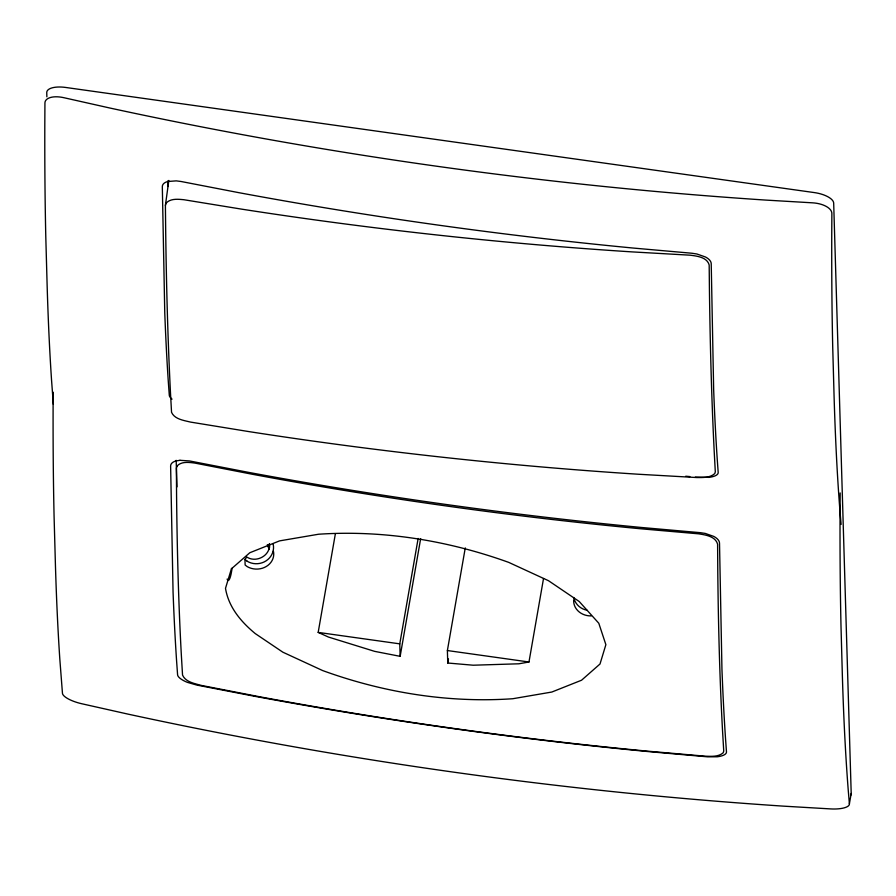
<?xml version="1.0" encoding="UTF-8"?>
<svg xmlns="http://www.w3.org/2000/svg" width="896" height="896" viewBox="0 0 896 896"><rect width="100%" height="100%" fill="white"/><g stroke="black" fill="none" stroke-linecap="round" stroke-linejoin="round"><path stroke-width="1.34" d="M53.178 392.213L53.11 403.402A3569.451 268.117 -82 0 0 54.074 516.085L55.44 565.477A3569.384 268.106 -82 0 0 59.797 658.818L62.462 693.325A19.186 5.846 14.7 0 0 81.76 703.741L127.613 714.034A4141.962 3780.93 -1.7 0 0 783.44 806.142L830.603 808.909A19.186 6.104 4.1 0 0 849.397 803.835L851.2 793.475L833.683 203.146A19.286 7.739 9.9 0 0 814.408 192.595L65.554 87.438A19.286 7.739 9.9 0 0 46.749 92.635L46.872 96.813M840.168 492.934L840.045 513.912A3568.992 268.083 -82 0 0 841.008 626.595L842.374 675.998A3568.97 268.072 -82 0 0 848.243 790.194L849.397 803.835M165.402 205.374L166.006 203.246C170.408 198.296 177.979 199.147 183.926 199.73L241.461 209.115A4003.171 3654.235 -1.7 0 0 631.814 251.877L690.189 255.192C696.998 256.066 707.022 257.174 709.173 264.947L709.453 291.458A3988.342 246.333 -83.7 0 0 714.202 451.36L715.31 471.878L714.762 473.592C710.002 477.926 702.811 477.534 696.786 477.546L638.411 474.242A4002.656 3653.765 -1.7 0 1 248.069 431.469L190.523 422.083C183.893 420.414 174.619 419.294 171.539 412.306L170.43 391.787A3988.342 246.333 -83.7 0 1 165.693 231.896L165.402 205.374L168.829 180.443M232.154 568.109L231.448 572.186A14.403 2.789 -85.1 0 1 229.242 579.6A14.65 2.834 -85.1 0 1 227.114 579.074M420.661 538.63L400.154 656.331L374.629 651.358L328.462 637.056L318.181 632.397L335.362 533.848M400.154 656.331L399.773 643.854L418.141 538.462M543.525 578.514L528.976 661.998L518.896 663.79L473.2 665.213L447.754 663.018L447.384 650.541L465.27 547.893M447.754 663.018L448.47 658.907M273.37 550.984A17.114 14.997 0.1 0 1 266.302 566.485A17.114 14.997 0.1 0 1 247.262 566.653L245.134 565.018L244.966 559.462L246.781 557.01C256.211 563.315 270.95 555.442 269.394 543.738L269.517 547.882M685.754 476.213L689.853 476.582M695.318 477.064L708.971 477.366A19.219 6.406 5.1 0 0 718.189 472.438L717.181 458.416A3573.539 268.419 -82 0 1 713.664 389.872L711.222 263.749A19.23 8.848 5.6 0 0 705.544 257.018L696.909 253.994L691.936 253.243L633.394 248.069A4152.445 3790.494 -1.7 0 1 238.627 192.629L181.126 181.507L176.243 180.869L167.798 181.496A19.23 8.646 14.8 0 0 162.322 186.659L164.763 312.782A3573.998 268.453 -82 0 0 168.28 381.326L169.299 395.349A19.219 6.205 13.8 0 0 172.054 399.134M318.181 632.397L399.773 643.854M447.384 650.541L528.976 661.998M244.966 559.462L247.128 561.165M267.322 544.69L269.248 549.472M841.098 524.418L839.944 510.776A3568.97 268.072 -82 0 1 834.086 396.57L832.72 347.178A3568.992 268.083 -82 0 1 831.746 234.494L831.869 213.517A19.186 9.43 4.6 0 0 812.616 202.832L765.453 200.066A4141.962 3780.93 -1.7 0 1 109.614 107.968L63.773 97.675A19.186 9.173 16.1 0 0 44.934 102.995L44.811 123.973A3569.451 268.117 -82 0 0 45.786 236.656L47.152 286.059A3569.384 268.106 -82 0 0 51.498 379.4L53.357 404.354M268.486 544.734L268.554 547.131M167.888 180.914L168.056 186.502M176.176 460.331L176.971 486.898M591.237 615.91A17.114 14.997 0.1 0 1 573.686 600.085M587.059 610.243A17.114 16.139 -4.3 0 1 573.765 597.498M273.157 544.062A17.114 16.139 -4.3 0 1 266.134 560.818A17.114 16.139 -4.3 0 1 247.094 561.198M851.2 793.475A19.286 7.739 9.9 0 1 850.606 795.413M177.005 466.043L176.389 468.16L176.568 494.659A3988.342 299.578 -82 0 0 181.317 654.55L182.538 675.08C185.595 682.114 194.768 683.547 201.421 685.429L258.586 696.562A4003.171 3654.224 -1.7 0 0 647.091 751.117L705.309 756.19C711.256 756.347 718.413 757.019 723.206 752.786L723.744 751.094L722.523 730.565A3988.342 299.578 -82 0 1 717.774 570.662L717.595 544.163C715.501 536.357 705.555 534.934 698.712 533.837L640.494 528.763A4002.656 3653.754 -1.7 0 1 251.978 474.197L194.824 463.075C188.978 462.325 181.451 461.205 177.005 466.043M231.392 568.848L225.501 588.336C228.581 607.186 240.99 621.779 255.248 633.584L282.867 652.198L322.627 670.555C383.286 692.586 448.291 703.203 512.803 698.723L551.824 692.037L581.56 680.221L600.006 664.003L605.875 644.672L598.797 623.258L579.23 601.518L548.52 580.72L508.76 562.397C448.067 540.512 383.085 529.917 318.573 534.229L279.563 540.882L249.816 552.731L231.392 568.848M179.984 460.309L176.098 460.914A19.23 8.646 14.8 0 0 170.621 466.077L173.062 592.2A3573.998 268.453 -82 0 0 176.579 660.744L177.587 674.766A19.219 6.205 13.8 0 0 187.41 682.371L196.907 685.104L254.621 696.282A4147.931 3786.373 -1.7 0 0 648.962 751.654L707.717 756.84L717.259 756.784A19.219 6.406 5.1 0 0 726.477 751.856L725.469 737.834A3573.539 268.419 -82 0 1 721.952 669.29L719.51 543.166A19.23 8.848 5.6 0 0 713.832 536.435L705.197 533.411L700.224 532.661L641.693 527.498A4152.445 3790.494 -1.7 0 1 246.915 472.058L189.414 460.925L179.984 460.309"/></g></svg>
